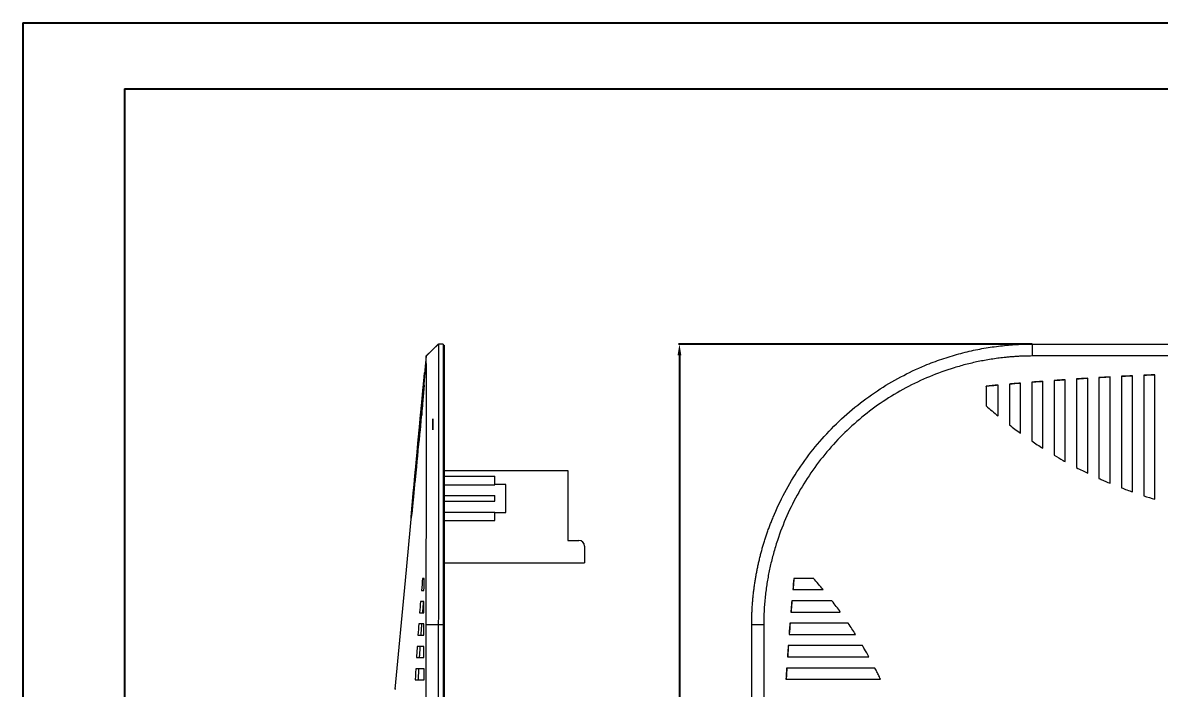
# Model space of a CAD drawing. Header units: inches. Extents: x 1848 to 4019, y 409 to 905.
# Drawn here: x 1848.1 to 2050.7, y 786.5 to 905.2 of the extents above; entities that cross this region are included whole.
import ezdxf

# ---------------------------------------------------------------- set-up
doc = ezdxf.new("R2010")
doc.units = ezdxf.units.IN
doc.styles.get("Standard").update_dxf_attribs({"font": 'txt', "bigfont": 'gbcbig.shx'})
doc.dimstyles.new('3.5', dxfattribs={"dimtxt": 3.5, "dimasz": 2, "dimexe": 0.18, "dimexo": 0.0625, "dimgap": 0.25, "dimtad": 0, "dimzin": 12, "dimdsep": 46, "dimtxsty": 'Standard', "dimcen": 1, "dimclrd": 3, "dimclre": 3, "dimadec": 0, "dimazin": 0, "dimtfac": 1, "dimtofl": 0, "dimtmove": 0, "dimatfit": 3, "dimfxl": 0, "dimtolj": 1, "dimtzin": 0, "dimarcsym": 0})

# ---------------------------------------------------------------- blocks, each defined once
blk = doc.blocks.new('*D114')
at = {"color": 3, "lineweight": -2, "transparency": 16777216}
for p, q in [((2027.86, 847.98), (1964.87, 847.98)), ((1965.05, 845.98), (1965.05, 759.9)), ((1965.05, 660.48), (1965.05, 746.57)), ((2027.86, 658.48), (1964.87, 658.48))]:
    blk.add_line(p, q, dxfattribs=at)
at = {"color": 3, "transparency": 16777216}
for points in [[(1964.72, 845.98), (1965.39, 845.98), (1965.05, 847.98)], [(1964.72, 660.48), (1965.39, 660.48), (1965.05, 658.48)]]:
    blk.add_solid(points, dxfattribs=at)
at = {"layer": 'Defpoints', "color": 0, "transparency": 16777216}
for p in [(1965.05, 847.98), (2027.93, 847.98), (2027.93, 658.48)]:
    blk.add_point(p, dxfattribs=at)
at = {"color": 0, "transparency": 16777216, "insert": (1965.05, 753.23), "char_height": 3.5, "attachment_point": 5, "rotation": 90}
blk.add_mtext('\\A1;189.5', dxfattribs=at)

msp = doc.modelspace()

# ---------------------------------------------------------------- linework, layer by layer
for p, q in [((1848.102, 905.229), (2548.785, 905.229)), ((1848.102, 905.229), (1848.102, 409.797)), ((1866.233, 893.433), (2536.989, 893.433)), ((1866.233, 893.433), (1866.233, 421.593))]:
    msp.add_line(p, q)
at = {"color": 7, "linetype": 'Continuous', "lineweight": 15}
for p, q in [((1922.952, 847.982), (1922.123, 847.982)), ((1922.952, 847.982), (1922.952, 797.982)), ((1922.952, 847.782), (1923.152, 847.782)), ((1923.152, 847.782), (1923.152, 797.982)), ((2027.92, 845.857), (2027.925, 847.982)), ((1919.951, 845.857), (1919.532, 841.417)), ((1919.666, 842.755), (1917.265, 816.988)), ((1917.279, 817.084), (1919.667, 842.755)), ((1919.686, 842.938), (1917.316, 817.294)), ((1917.341, 817.496), (1919.684, 842.909)), ((1919.681, 842.874), (1917.37, 817.748)), ((1917.543, 820.329), (1919.542, 841.495)), ((1919.541, 841.495), (1917.601, 820.953)), ((1917.665, 821.636), (1919.541, 841.495)), ((1917.712, 820.994), (1919.535, 841.19)), ((1919.54, 841.495), (1917.735, 822.377)), ((1917.853, 822.426), (1919.538, 841.189)), ((1918.015, 824.103), (1919.54, 841.189)), ((1919.611, 842.239), (1919.567, 841.771)), ((1919.567, 841.492), (1919.614, 842.012)), ((1919.59, 842.019), (1919.62, 842.338)), ((1919.59, 841.769), (1919.631, 842.232)), ((1919.629, 842.43), (1919.591, 842.019)), ((1919.61, 842.017), (1919.647, 842.425)), ((2045.748, 821.636), (2045.748, 842.338)), ((2019.686, 840.442), (2019.675, 840.482)), ((1919.212, 838.028), (1918.891, 834.621)), ((1918.57, 831.229), (1918.249, 827.822)), ((1923.152, 825.482), (1945.152, 825.482)), ((1945.152, 825.482), (1945.152, 812.982)), ((1923.152, 824.432), (1932.152, 824.432)), ((1923.152, 822.932), (1932.152, 822.932)), ((1932.152, 822.932), (1932.152, 824.432)), ((1934.152, 822.982), (1932.152, 822.982)), ((1934.152, 817.982), (1934.152, 822.982)), ((1923.152, 820.982), (1932.152, 820.982)), ((1932.152, 819.982), (1932.152, 820.982)), ((1923.152, 819.982), (1932.152, 819.982)), ((1917.267, 816.988), (1917.27, 816.989)), ((1923.152, 818.033), (1932.152, 818.033)), ((1923.152, 816.533), (1932.152, 816.533)), ((1932.152, 816.533), (1932.152, 818.033)), ((1932.152, 817.982), (1934.152, 817.982)), ((1945.152, 812.982), (1947.152, 812.982)), ((1948.152, 811.982), (1948.152, 808.982)), ((1923.152, 808.982), (1948.152, 808.982)), ((1985.465, 806.223), (1985.425, 806.232)), ((1922.112, 797.982), (1919.953, 797.987)), ((1922.952, 797.982), (1922.112, 797.982)), ((1922.952, 797.982), (1922.952, 708.482)), ((1922.952, 797.982), (1923.152, 797.982)), ((1923.152, 797.982), (1923.152, 708.482)), ((1980.06, 797.986), (1977.925, 797.982))]:
    msp.add_line(p, q, dxfattribs=at)
at = {"color": 7, "linetype": 'Continuous', "lineweight": 15, "flags": 128}
for points in [[(1922.111, 847.982), (1921.031, 846.921), (1919.952, 845.86)], [(1919.962, 845.847), (1921.043, 846.915), (1922.123, 847.982)], [(1917.928, 824.426), (1916.178, 805.887), (1914.347, 786.485)], [(1919.584, 806.225), (1919.554, 806.226), (1919.305, 806.232)]]:
    msp.add_lwpolyline(points, dxfattribs=at)
at = {"color": 7, "linetype": 'Continuous', "lineweight": 15}
msp.add_arc((1947.152, 811.982), 1, 0, 90, dxfattribs=at)
for points, knots in [([(1922.123, 847.982), (1922.123, 847.981), (1922.124, 847.979), (1922.125, 847.963), (1922.126, 847.937), (1922.127, 847.9), (1922.129, 847.852), (1922.13, 847.793), (1922.131, 847.723), (1922.132, 847.642), (1922.133, 847.549), (1922.134, 847.446), (1922.134, 847.331), (1922.135, 847.204), (1922.136, 847.066), (1922.137, 846.916), (1922.138, 846.754), (1922.139, 846.581), (1922.14, 846.395), (1922.14, 846.198), (1922.141, 845.988), (1922.142, 845.766), (1922.142, 845.532), (1922.143, 845.286), (1922.144, 845.028), (1922.144, 844.757), (1922.145, 844.474), (1922.146, 843.667), (1922.149, 842.163), (1922.151, 839.648), (1922.152, 836.72), (1922.152, 833.38), (1922.151, 829.677), (1922.149, 825.682), (1922.146, 821.511), (1922.143, 818.125), (1922.141, 815.654), (1922.139, 814.14), (1922.137, 812.628), (1922.135, 811.119), (1922.133, 809.616), (1922.131, 808.12), (1922.129, 806.633), (1922.126, 805.156), (1922.124, 803.692), (1922.121, 802.242), (1922.118, 800.807), (1922.115, 799.389), (1922.113, 798.449), (1922.112, 797.982)], [0, 0, 0, 0, 0.0092012, 0.0184356, 0.0277033, 0.0370043, 0.0463386, 0.0557062, 0.0651071, 0.0745412, 0.0840087, 0.0935094, 0.1030434, 0.1126106, 0.1222112, 0.131845, 0.1415122, 0.1512126, 0.1609463, 0.1707133, 0.1805135, 0.1903471, 0.2002139, 0.210114, 0.2200474, 0.2300141, 0.240014, 0.2500473, 0.3120637, 0.3743573, 0.4369281, 0.499776, 0.5642295, 0.6273167, 0.6890378, 0.7493924, 0.770111, 0.7905895, 0.8108277, 0.8308258, 0.8505837, 0.8701014, 0.8893789, 0.9084162, 0.9272133, 0.9457703, 0.964087, 0.9821636, 1, 1, 1, 1]), ([(1977.925, 797.982), (1977.926, 798.223), (1977.928, 798.706), (1977.945, 799.431), (1977.971, 800.158), (1978.008, 800.887), (1978.056, 801.619), (1978.115, 802.352), (1978.185, 803.087), (1978.266, 803.823), (1978.358, 804.561), (1978.462, 805.3), (1978.577, 806.039), (1978.703, 806.78), (1978.842, 807.521), (1978.992, 808.263), (1979.153, 809.004), (1979.327, 809.746), (1979.512, 810.488), (1979.71, 811.229), (1979.919, 811.969), (1980.141, 812.709), (1980.375, 813.447), (1980.621, 814.185), (1980.88, 814.921), (1981.15, 815.655), (1981.434, 816.388), (1982.24, 818.378), (1983.745, 821.563), (1986.26, 825.767), (1989.187, 829.723), (1992.528, 833.414), (1996.231, 836.762), (2000.226, 839.705), (2004.397, 842.187), (2007.782, 843.785), (2010.254, 844.765), (2011.767, 845.308), (2013.279, 845.798), (2014.788, 846.234), (2016.292, 846.618), (2017.788, 846.952), (2019.275, 847.236), (2020.751, 847.472), (2022.215, 847.662), (2023.665, 847.808), (2025.1, 847.909), (2026.518, 847.971), (2027.458, 847.978), (2027.925, 847.982)], [0, 0, 0, 0, 0.0092012, 0.0184356, 0.0277033, 0.0370043, 0.0463386, 0.0557062, 0.0651071, 0.0745412, 0.0840087, 0.0935094, 0.1030434, 0.1126106, 0.1222112, 0.131845, 0.1415122, 0.1512126, 0.1609463, 0.1707133, 0.1805135, 0.1903471, 0.2002139, 0.210114, 0.2200474, 0.2300141, 0.240014, 0.2500473, 0.3120637, 0.3743573, 0.4369281, 0.499776, 0.5642295, 0.6273167, 0.6890378, 0.7493924, 0.770111, 0.7905895, 0.8108277, 0.8308258, 0.8505837, 0.8701014, 0.8893789, 0.9084162, 0.9272133, 0.9457703, 0.964087, 0.9821636, 1, 1, 1, 1]), ([(2027.925, 847.982), (2028.192, 847.982), (2028.724, 847.982), (2029.79, 847.982), (2031.654, 847.982), (2035.384, 847.982), (2041.776, 847.982), (2054.562, 847.982), (2072.675, 847.982), (2095.05, 847.982), (2109.967, 847.982), (2117.425, 847.982)], [0, 0, 0, 0, 0.0089286, 0.0178572, 0.0357143, 0.0714286, 0.1428572, 0.25, 0.5, 0.75, 1, 1, 1, 1]), ([(1919.962, 845.847), (1919.959, 845.851), (1919.954, 845.858), (1919.953, 845.858), (1919.953, 845.857)], [0, 0, 0, 0, 0.5699979, 1, 1, 1, 1]), ([(1919.953, 797.987), (1919.953, 798.203), (1919.954, 798.638), (1919.955, 799.294), (1919.957, 799.959), (1919.958, 800.633), (1919.959, 801.315), (1919.961, 802.006), (1919.963, 803.259), (1919.966, 805.052), (1919.969, 807.352), (1919.973, 809.645), (1919.976, 812.662), (1919.98, 816.363), (1919.984, 820.606), (1919.987, 824.635), (1919.988, 828.406), (1919.989, 831.881), (1919.989, 835.036), (1919.988, 837.835), (1919.986, 840.248), (1919.983, 842.259), (1919.98, 843.59), (1919.977, 844.426), (1919.975, 844.935), (1919.972, 845.335), (1919.97, 845.58), (1919.967, 845.719), (1919.966, 845.793), (1919.964, 845.838), (1919.963, 845.844), (1919.962, 845.847)], [0, 0, 0, 0, 0.0086151, 0.0173531, 0.0262128, 0.0351933, 0.0442937, 0.0535133, 0.0628513, 0.0945691, 0.1256115, 0.1560772, 0.1884045, 0.2506426, 0.3128975, 0.3756695, 0.4380757, 0.5002403, 0.5627627, 0.6254506, 0.6876495, 0.7499459, 0.812746, 0.8449175, 0.8751225, 0.9055096, 0.9373384, 0.9536752, 0.9695687, 0.9850126, 1, 1, 1, 1]), ([(2027.92, 845.857), (2027.704, 845.856), (2027.27, 845.853), (2026.613, 845.838), (2025.948, 845.814), (2025.274, 845.78), (2024.592, 845.736), (2023.902, 845.681), (2022.648, 845.564), (2020.856, 845.338), (2018.556, 844.932), (2016.263, 844.413), (2013.246, 843.573), (2009.544, 842.239), (2005.302, 840.224), (2001.272, 837.802), (1997.501, 834.998), (1994.027, 831.844), (1990.872, 828.36), (1988.073, 824.583), (1985.659, 820.556), (1983.649, 816.31), (1982.317, 812.596), (1981.481, 809.574), (1980.972, 807.306), (1980.572, 805.026), (1980.328, 803.073), (1980.188, 801.475), (1980.115, 800.283), (1980.07, 799.123), (1980.063, 798.361), (1980.06, 797.986)], [0, 0, 0, 0, 0.0086151, 0.0173531, 0.0262128, 0.0351933, 0.0442937, 0.0535133, 0.0628513, 0.0945691, 0.1256115, 0.1560772, 0.1884045, 0.2506426, 0.3128975, 0.3756695, 0.4380757, 0.5002403, 0.5627627, 0.6254506, 0.6876495, 0.7499459, 0.812746, 0.8449175, 0.8751225, 0.9055096, 0.9373384, 0.9536752, 0.9695687, 0.9850126, 1, 1, 1, 1]), ([(2117.429, 845.847), (2117.195, 845.848), (2116.728, 845.849), (2115.794, 845.849), (2114.163, 845.849), (2110.9, 845.85), (2104.374, 845.852), (2091.321, 845.854), (2072.675, 845.857), (2053.497, 845.859), (2040.178, 845.86), (2033.519, 845.861), (2030.722, 845.86), (2029.294, 845.861), (2028.493, 845.859), (2028.092, 845.858), (2027.92, 845.857)], [0, 0, 0, 0, 0.0078421, 0.0156594, 0.031283, 0.0625301, 0.1250243, 0.2500127, 0.4999892, 0.7499659, 0.8928101, 0.9463767, 0.9731601, 0.9865546, 0.9942373, 1, 1, 1, 1]), ([(1919.675, 842.876), (1919.674, 842.872), (1919.674, 842.867), (1919.672, 842.857), (1919.672, 842.851), (1919.671, 842.842), (1919.671, 842.839), (1919.67, 842.835), (1919.67, 842.834), (1919.67, 842.834)], [0.60298969, 0.60298969, 0.60298969, 0.60298969, 0.609375, 0.609375, 0.6171875, 0.6171875, 0.62109375, 0.62109375, 0.621827027, 0.621827027, 0.621827027, 0.621827027]), ([(1919.67, 842.724), (1919.671, 842.729), (1919.671, 842.734), (1919.672, 842.754), (1919.674, 842.768), (1919.675, 842.781)], [0.338692042, 0.338692042, 0.338692042, 0.338692042, 0.34375, 0.34375, 0.357768207, 0.357768207, 0.357768207, 0.357768207]), ([(1919.688, 842.981), (1919.688, 842.981), (1919.688, 842.982), (1919.688, 842.982), (1919.688, 842.982), (1919.688, 842.982), (1919.688, 842.982), (1919.688, 842.982), (1919.687, 842.982), (1919.687, 842.981)], [0.489888737, 0.489888737, 0.489888737, 0.489888737, 0.4921875, 0.4921875, 0.49609375, 0.49609375, 0.5, 0.5, 0.508862235, 0.508862235, 0.508862235, 0.508862235]), ([(1919.687, 842.959), (1919.688, 842.965), (1919.688, 842.969), (1919.688, 842.973), (1919.688, 842.973), (1919.688, 842.974)], [0.452049096, 0.452049096, 0.452049096, 0.452049096, 0.46875, 0.46875, 0.470929186, 0.470929186, 0.470929186, 0.470929186]), ([(1918.199, 826.042), (1918.428, 828.663), (1918.66, 831.283), (1919.126, 836.523), (1919.359, 839.143), (1919.594, 841.763)], [0, 0, 0, 0, 0.5, 0.5, 1, 1, 1, 1]), ([(1919.553, 841.636), (1919.551, 841.617), (1919.549, 841.598), (1919.545, 841.558), (1919.543, 841.538), (1919.541, 841.512), (1919.541, 841.507), (1919.54, 841.5), (1919.54, 841.497), (1919.539, 841.495)], [0.867297522, 0.867297522, 0.867297522, 0.867297522, 0.875, 0.875, 0.8828125, 0.8828125, 0.884765625, 0.884765625, 0.885629706, 0.885629706, 0.885629706, 0.885629706]), ([(1919.555, 841.18), (1919.556, 841.188), (1919.556, 841.196), (1919.556, 841.225), (1919.557, 841.247), (1919.558, 841.279), (1919.558, 841.29), (1919.559, 841.305), (1919.559, 841.311), (1919.56, 841.321), (1919.56, 841.326), (1919.561, 841.333), (1919.561, 841.335), (1919.561, 841.336)], [0.075381209, 0.075381209, 0.075381209, 0.075381209, 0.078125, 0.078125, 0.0859375, 0.0859375, 0.08984375, 0.08984375, 0.091796875, 0.091796875, 0.09375, 0.09375, 0.094266213, 0.094266213, 0.094266213, 0.094266213]), ([(1919.566, 840.846), (1919.564, 840.875), (1919.562, 840.904), (1919.56, 840.955), (1919.559, 840.978), (1919.558, 841.006), (1919.557, 841.011), (1919.557, 841.016)], [0.037395281, 0.037395281, 0.037395281, 0.037395281, 0.046875, 0.046875, 0.0546875, 0.0546875, 0.056435811, 0.056435811, 0.056435811, 0.056435811]), ([(1919.578, 841.899), (1919.575, 841.868), (1919.572, 841.837), (1919.568, 841.793), (1919.567, 841.782), (1919.566, 841.771)], [0.82949468, 0.82949468, 0.82949468, 0.82949468, 0.84375, 0.84375, 0.848545619, 0.848545619, 0.848545619, 0.848545619]), ([(1919.572, 841.486), (1919.572, 841.492), (1919.573, 841.498), (1919.574, 841.515), (1919.575, 841.525), (1919.576, 841.543), (1919.577, 841.549), (1919.578, 841.559), (1919.578, 841.562), (1919.578, 841.567), (1919.578, 841.569), (1919.579, 841.572), (1919.579, 841.572), (1919.579, 841.574), (1919.579, 841.574), (1919.579, 841.575), (1919.579, 841.575), (1919.579, 841.575), (1919.579, 841.576), (1919.58, 841.593), (1919.582, 841.61), (1919.583, 841.627)], [0.11456993, 0.11456993, 0.11456993, 0.11456993, 0.1171875, 0.1171875, 0.12109375, 0.12109375, 0.123046875, 0.123046875, 0.124023438, 0.124023438, 0.124511719, 0.124511719, 0.124755859, 0.124755859, 0.12487793, 0.12487793, 0.124938965, 0.124938965, 0.125, 0.125, 0.131707875, 0.131707875, 0.131707875, 0.131707875]), ([(1919.614, 842.012), (1919.614, 842.012), (1919.614, 842.013), (1919.617, 842.052), (1919.62, 842.089), (1919.623, 842.125)], [0.187135653, 0.187135653, 0.187135653, 0.187135653, 0.1875, 0.1875, 0.206028932, 0.206028932, 0.206028932, 0.206028932]), ([(1919.638, 842.515), (1919.637, 842.512), (1919.637, 842.508), (1919.635, 842.482), (1919.632, 842.458), (1919.63, 842.432), (1919.63, 842.431), (1919.629, 842.43)], [0.716381697, 0.716381697, 0.716381697, 0.716381697, 0.71875, 0.71875, 0.734375, 0.734375, 0.735044526, 0.735044526, 0.735044526, 0.735044526]), ([(1919.631, 842.232), (1919.633, 842.248), (1919.634, 842.264), (1919.636, 842.293), (1919.637, 842.306), (1919.639, 842.323), (1919.639, 842.328), (1919.639, 842.332)], [0.225271527, 0.225271527, 0.225271527, 0.225271527, 0.234375, 0.234375, 0.2421875, 0.2421875, 0.244804515, 0.244804515, 0.244804515, 0.244804515]), ([(1919.653, 842.664), (1919.652, 842.653), (1919.651, 842.643), (1919.648, 842.619), (1919.647, 842.606), (1919.646, 842.593)], [0.678844474, 0.678844474, 0.678844474, 0.678844474, 0.6875, 0.6875, 0.697633681, 0.697633681, 0.697633681, 0.697633681]), ([(1919.66, 842.588), (1919.661, 842.604), (1919.662, 842.618), (1919.664, 842.642), (1919.664, 842.651), (1919.665, 842.659)], [0.300977328, 0.300977328, 0.300977328, 0.300977328, 0.3125, 0.3125, 0.319758893, 0.319758893, 0.319758893, 0.319758893]), ([(2025.792, 841.027), (2025.75, 841.023), (2025.708, 841.02), (2025.601, 841.011), (2025.534, 841.005), (2025.198, 840.977), (2024.929, 840.954), (2024.376, 840.907), (2024.092, 840.882), (2023.807, 840.857)], [0.942206451, 0.942206451, 0.942206451, 0.942206451, 0.943359375, 0.943359375, 0.9453125, 0.9453125, 0.953125, 0.953125, 0.961288357, 0.961288357, 0.961288357, 0.961288357]), ([(2025.792, 840.983), (2025.764, 840.981), (2025.103, 840.926), (2024.441, 840.869), (2023.807, 840.814)], [0, 0, 0, 0, 0.0414976, 1, 1, 1, 1]), ([(2029.779, 841.346), (2029.732, 841.342), (2029.686, 841.339), (2029.029, 841.288), (2028.414, 841.24), (2027.792, 841.19)], [0.90491209, 0.90491209, 0.90491209, 0.90491209, 0.90625, 0.90625, 0.923703149, 0.923703149, 0.923703149, 0.923703149]), ([(2029.779, 841.3), (2029.45, 841.275), (2028.787, 841.224), (2028.125, 841.172), (2027.792, 841.145)], [0, 0, 0, 0, 0.4973089, 1, 1, 1, 1]), ([(2033.769, 841.636), (2033.492, 841.617), (2033.215, 841.598), (2032.654, 841.558), (2032.371, 841.538), (2032.016, 841.512), (2031.945, 841.507), (2031.842, 841.5), (2031.811, 841.497), (2031.779, 841.495)], [0.867297522, 0.867297522, 0.867297522, 0.867297522, 0.875, 0.875, 0.8828125, 0.8828125, 0.884765625, 0.884765625, 0.885629706, 0.885629706, 0.885629706, 0.885629706]), ([(2033.769, 841.589), (2033.438, 841.566), (2032.775, 841.52), (2032.112, 841.472), (2031.779, 841.448)], [0, 0, 0, 0, 0.4979772, 1, 1, 1, 1]), ([(2033.769, 827.048), (2033.769, 829.48), (2033.769, 831.912), (2033.769, 836.775), (2033.769, 839.206), (2033.769, 841.636)], [0, 0, 0, 0, 0.5, 0.5, 1, 1, 1, 1]), ([(2037.76, 841.899), (2037.269, 841.868), (2036.773, 841.837), (2036.106, 841.793), (2035.937, 841.782), (2035.769, 841.771)], [0.82949468, 0.82949468, 0.82949468, 0.82949468, 0.84375, 0.84375, 0.848545619, 0.848545619, 0.848545619, 0.848545619]), ([(2037.76, 841.852), (2037.43, 841.831), (2036.766, 841.789), (2036.102, 841.746), (2035.769, 841.724)], [0, 0, 0, 0, 0.4972701, 1, 1, 1, 1]), ([(2035.769, 841.771), (2035.769, 839.139), (2035.769, 836.507), (2035.769, 831.242), (2035.769, 828.609), (2035.769, 825.975)], [0, 0, 0, 0, 0.5, 0.5, 1, 1, 1, 1]), ([(2037.76, 824.979), (2037.76, 827.8), (2037.76, 830.619), (2037.76, 836.259), (2037.76, 839.079), (2037.76, 841.898)], [0, 0, 0, 0, 0.5, 0.5, 1, 1, 1, 1]), ([(2041.753, 842.086), (2041.421, 842.067), (2040.757, 842.03), (2040.093, 841.992), (2039.76, 841.972)], [0, 0, 0, 0, 0.4989277, 1, 1, 1, 1]), ([(2039.76, 842.019), (2039.76, 839.024), (2039.76, 836.028), (2039.76, 830.037), (2039.76, 827.042), (2039.76, 824.045)], [0, 0, 0, 0, 0.5, 0.5, 1, 1, 1, 1]), ([(2041.753, 823.181), (2041.753, 826.34), (2041.753, 829.498), (2041.753, 835.815), (2041.753, 838.974), (2041.753, 842.132)], [0, 0, 0, 0, 0.5, 0.5, 1, 1, 1, 1]), ([(2045.748, 842.291), (2045.416, 842.275), (2044.751, 842.243), (2044.086, 842.209), (2043.753, 842.192)], [0, 0, 0, 0, 0.4985476, 1, 1, 1, 1]), ([(2049.744, 842.515), (2049.659, 842.512), (2049.575, 842.508), (2048.934, 842.482), (2048.377, 842.458), (2047.795, 842.432), (2047.772, 842.431), (2047.748, 842.43)], [0.716381697, 0.716381697, 0.716381697, 0.716381697, 0.71875, 0.71875, 0.734375, 0.734375, 0.735044526, 0.735044526, 0.735044526, 0.735044526]), ([(2049.744, 842.468), (2049.411, 842.454), (2048.746, 842.427), (2048.08, 842.398), (2047.748, 842.383)], [0, 0, 0, 0, 0.4997152, 1, 1, 1, 1]), ([(2021.807, 840.637), (2021.455, 840.605), (2020.748, 840.541), (2020.041, 840.475), (2019.686, 840.442)], [0, 0, 0, 0, 0.4974233, 1, 1, 1, 1]), ([(2019.686, 840.442), (2019.686, 839.856), (2019.686, 838.69), (2019.687, 837.524), (2019.687, 836.943)], [0, 0, 0, 0, 0.5022945, 1, 1, 1, 1]), ([(1918.83, 832.201), (1918.855, 832.436), (1918.88, 832.673), (1918.931, 833.168), (1918.958, 833.424), (1918.985, 833.685)], [0.925482515, 0.925482515, 0.925482515, 0.925482515, 0.9375, 0.9375, 0.950090643, 0.950090643, 0.950090643, 0.950090643]), ([(1918.305, 827.119), (1918.331, 827.375), (1918.357, 827.638), (1918.396, 828.025), (1918.409, 828.145), (1918.421, 828.266)], [0.826589342, 0.826589342, 0.826589342, 0.826589342, 0.84375, 0.84375, 0.851306711, 0.851306711, 0.851306711, 0.851306711]), ([(2031.779, 828.189), (2032.323, 827.866), (2032.867, 827.553), (2033.528, 827.181), (2033.649, 827.114), (2033.769, 827.048)], [0.110139341, 0.110139341, 0.110139341, 0.110139341, 0.125, 0.125, 0.128296899, 0.128296899, 0.128296899, 0.128296899]), ([(1918.104, 825.04), (1918.107, 825.074), (1918.11, 825.106), (1918.126, 825.268), (1918.137, 825.392), (1918.154, 825.569), (1918.16, 825.627), (1918.17, 825.738), (1918.175, 825.791), (1918.186, 825.91), (1918.193, 825.976), (1918.199, 826.042)], [0.779304456, 0.779304456, 0.779304456, 0.779304456, 0.78125, 0.78125, 0.7890625, 0.7890625, 0.79296875, 0.79296875, 0.796875, 0.796875, 0.801657445, 0.801657445, 0.801657445, 0.801657445]), ([(2035.769, 825.975), (2036.116, 825.795), (2036.464, 825.619), (2037.128, 825.286), (2037.445, 825.131), (2037.76, 824.979)], [0.146651936, 0.146651936, 0.146651936, 0.146651936, 0.15625, 0.15625, 0.165018046, 0.165018046, 0.165018046, 0.165018046]), ([(1917.932, 823.234), (1917.943, 823.352), (1917.955, 823.472), (1917.982, 823.76), (1917.999, 823.93), (1918.015, 824.103)], [0.742301582, 0.742301582, 0.742301582, 0.742301582, 0.75, 0.75, 0.760640081, 0.760640081, 0.760640081, 0.760640081]), ([(2039.76, 824.045), (2039.897, 823.984), (2040.033, 823.923), (2040.699, 823.628), (2041.227, 823.401), (2041.753, 823.181)], [0.183659285, 0.183659285, 0.183659285, 0.183659285, 0.1875, 0.1875, 0.202420674, 0.202420674, 0.202420674, 0.202420674]), ([(1917.649, 820.367), (1917.668, 820.555), (1917.687, 820.749), (1917.709, 820.966), (1917.71, 820.98), (1917.712, 820.994)], [0.671175864, 0.671175864, 0.671175864, 0.671175864, 0.6875, 0.6875, 0.688648326, 0.688648326, 0.688648326, 0.688648326]), ([(1917.78, 821.681), (1917.797, 821.848), (1917.813, 822.019), (1917.838, 822.271), (1917.846, 822.348), (1917.853, 822.426)], [0.706340236, 0.706340236, 0.706340236, 0.706340236, 0.71875, 0.71875, 0.72417445, 0.72417445, 0.72417445, 0.72417445]), ([(1917.403, 818.79), (1917.394, 818.683), (1917.385, 818.581), (1917.374, 818.45), (1917.371, 818.417), (1917.368, 818.385)], [0.330653163, 0.330653163, 0.330653163, 0.330653163, 0.34375, 0.34375, 0.348225518, 0.348225518, 0.348225518, 0.348225518]), ([(1917.444, 818.409), (1917.45, 818.459), (1917.455, 818.511), (1917.47, 818.645), (1917.479, 818.729), (1917.488, 818.817)], [0.602679062, 0.602679062, 0.602679062, 0.602679062, 0.609375, 0.609375, 0.619639534, 0.619639534, 0.619639534, 0.619639534]), ([(1917.491, 819.761), (1917.489, 819.742), (1917.488, 819.723), (1917.472, 819.549), (1917.458, 819.401), (1917.445, 819.255), (1917.445, 819.252), (1917.445, 819.249)], [0.294956125, 0.294956125, 0.294956125, 0.294956125, 0.296875, 0.296875, 0.3125, 0.3125, 0.312873361, 0.312873361, 0.312873361, 0.312873361]), ([(1917.269, 817.134), (1917.268, 817.126), (1917.268, 817.119), (1917.266, 817.081), (1917.265, 817.056), (1917.264, 817.036)], [0.434278537, 0.434278537, 0.434278537, 0.434278537, 0.4375, 0.4375, 0.45124504, 0.45124504, 0.45124504, 0.45124504]), ([(1917.293, 817.482), (1917.291, 817.455), (1917.289, 817.43), (1917.284, 817.361), (1917.281, 817.32), (1917.278, 817.283)], [0.400179719, 0.400179719, 0.400179719, 0.400179719, 0.40625, 0.40625, 0.417262012, 0.417262012, 0.417262012, 0.417262012]), ([(1917.338, 818.032), (1917.333, 817.973), (1917.328, 817.917), (1917.32, 817.817), (1917.316, 817.773), (1917.313, 817.731)], [0.365644615, 0.365644615, 0.365644615, 0.365644615, 0.375, 0.375, 0.382963018, 0.382963018, 0.382963018, 0.382963018]), ([(1917.316, 817.294), (1917.321, 817.334), (1917.327, 817.379), (1917.335, 817.449), (1917.338, 817.472), (1917.341, 817.496)], [0.535357913, 0.535357913, 0.535357913, 0.535357913, 0.546875, 0.546875, 0.552128343, 0.552128343, 0.552128343, 0.552128343]), ([(1985.465, 806.223), (1985.433, 805.889), (1985.371, 805.226), (1985.311, 804.563), (1985.281, 804.232)], [0, 0, 0, 0, 0.5022588, 1, 1, 1, 1]), ([(1988.964, 806.221), (1988.384, 806.221), (1987.218, 806.222), (1986.052, 806.222), (1985.465, 806.223)], [0, 0, 0, 0, 0.4966664, 1, 1, 1, 1]), ([(1985.061, 802.232), (1985.032, 801.9), (1985.004, 801.569), (1984.952, 800.968), (1984.929, 800.697), (1984.902, 800.367), (1984.896, 800.306), (1984.891, 800.246)], [0.037395281, 0.037395281, 0.037395281, 0.037395281, 0.046875, 0.046875, 0.0546875, 0.0546875, 0.056435811, 0.056435811, 0.056435811, 0.056435811]), ([(1985.103, 802.232), (1985.074, 801.9), (1985.017, 801.238), (1984.962, 800.576), (1984.934, 800.246)], [0, 0, 0, 0, 0.50204, 1, 1, 1, 1]), ([(1993.706, 800.246), (1993.472, 800.57), (1993.234, 800.894), (1992.74, 801.556), (1992.483, 801.894), (1992.222, 802.232)], [0.925482515, 0.925482515, 0.925482515, 0.925482515, 0.9375, 0.9375, 0.950090643, 0.950090643, 0.950090643, 0.950090643]), ([(1919.44, 802.101), (1919.425, 801.931), (1919.397, 801.594), (1919.356, 801.085), (1919.316, 800.593), (1919.29, 800.269), (1919.278, 800.116)], [0, 0, 0, 0, 0.2583285, 0.5152863, 0.7709013, 1, 1, 1, 1]), ([(1919.531, 800.116), (1919.532, 800.158), (1919.532, 800.2), (1919.532, 800.306), (1919.532, 800.373), (1919.534, 800.709), (1919.535, 800.979), (1919.539, 801.532), (1919.54, 801.816), (1919.542, 802.101)], [0.942206451, 0.942206451, 0.942206451, 0.942206451, 0.943359375, 0.943359375, 0.9453125, 0.9453125, 0.953125, 0.953125, 0.961288357, 0.961288357, 0.961288357, 0.961288357]), ([(1984.727, 798.246), (1984.72, 798.149), (1984.712, 798.052), (1984.682, 797.68), (1984.661, 797.405), (1984.628, 796.995), (1984.618, 796.858), (1984.602, 796.653), (1984.597, 796.585), (1984.586, 796.449), (1984.581, 796.382), (1984.574, 796.294), (1984.573, 796.276), (1984.571, 796.258)], [0.075381209, 0.075381209, 0.075381209, 0.075381209, 0.078125, 0.078125, 0.0859375, 0.0859375, 0.08984375, 0.08984375, 0.091796875, 0.091796875, 0.09375, 0.09375, 0.094266213, 0.094266213, 0.094266213, 0.094266213]), ([(1984.771, 798.246), (1984.72, 797.601), (1984.667, 796.939), (1984.617, 796.276), (1984.615, 796.258)], [0, 0, 0, 0, 0.9730582, 1, 1, 1, 1]), ([(1919.124, 798.116), (1919.108, 797.895), (1919.075, 797.455), (1919.027, 796.793), (1918.996, 796.349), (1918.981, 796.128)], [0, 0, 0, 0, 0.3355915, 0.6688988, 1, 1, 1, 1]), ([(1919.529, 796.128), (1919.529, 796.175), (1919.529, 796.222), (1919.527, 796.878), (1919.527, 797.494), (1919.527, 798.116)], [0.90491209, 0.90491209, 0.90491209, 0.90491209, 0.90625, 0.90625, 0.923703149, 0.923703149, 0.923703149, 0.923703149]), ([(1919.962, 708.479), (1919.962, 708.713), (1919.962, 709.18), (1919.962, 710.113), (1919.961, 711.745), (1919.96, 715.008), (1919.959, 721.534), (1919.957, 734.586), (1919.954, 753.232), (1919.952, 772.411), (1919.952, 785.729), (1919.951, 792.388), (1919.952, 795.185), (1919.951, 796.613), (1919.952, 797.414), (1919.952, 797.815), (1919.953, 797.987)], [0, 0, 0, 0, 0.00784207, 0.01565941, 0.03128298, 0.06253009, 0.12502431, 0.25001267, 0.49998923, 0.74996591, 0.89281006, 0.94637674, 0.97316012, 0.98655456, 0.99423731, 1, 1, 1, 1]), ([(1922.112, 797.982), (1922.112, 797.716), (1922.111, 797.183), (1922.111, 796.118), (1922.111, 794.253), (1922.111, 790.524), (1922.111, 784.131), (1922.112, 771.345), (1922.114, 753.232), (1922.117, 730.857), (1922.121, 715.941), (1922.123, 708.482)], [0, 0, 0, 0, 0.0089286, 0.0178572, 0.0357143, 0.0714286, 0.1428572, 0.25, 0.5, 0.75, 1, 1, 1, 1]), ([(1977.925, 708.482), (1977.925, 708.749), (1977.925, 709.281), (1977.925, 710.347), (1977.925, 712.211), (1977.925, 715.941), (1977.925, 722.333), (1977.925, 735.119), (1977.925, 753.232), (1977.925, 775.607), (1977.925, 790.524), (1977.925, 797.982)], [0, 0, 0, 0, 0.0089286, 0.0178572, 0.0357143, 0.0714286, 0.1428572, 0.25, 0.5, 0.75, 1, 1, 1, 1]), ([(1980.06, 797.986), (1980.06, 797.752), (1980.059, 797.285), (1980.058, 796.351), (1980.058, 794.72), (1980.057, 791.457), (1980.056, 784.931), (1980.053, 771.878), (1980.05, 753.233), (1980.048, 734.054), (1980.048, 720.735), (1980.047, 714.076), (1980.048, 711.279), (1980.047, 709.851), (1980.049, 709.05), (1980.05, 708.649), (1980.05, 708.477)], [0, 0, 0, 0, 0.00784207, 0.01565941, 0.03128298, 0.06253009, 0.12502431, 0.25001267, 0.49998923, 0.74996591, 0.89281006, 0.94637674, 0.97316012, 0.98655456, 0.99423731, 1, 1, 1, 1]), ([(1918.346, 794.128), (1918.31, 793.584), (1918.276, 793.041), (1918.235, 792.379), (1918.227, 792.259), (1918.22, 792.139)], [0.110139341, 0.110139341, 0.110139341, 0.110139341, 0.125, 0.125, 0.128296899, 0.128296899, 0.128296899, 0.128296899]), ([(1918.845, 794.128), (1918.83, 793.907), (1918.802, 793.466), (1918.759, 792.803), (1918.732, 792.36), (1918.719, 792.139)], [0, 0, 0, 0, 0.3358472, 0.669146, 1, 1, 1, 1]), ([(1919.553, 792.139), (1919.551, 792.415), (1919.549, 792.693), (1919.545, 793.253), (1919.543, 793.536), (1919.541, 793.892), (1919.541, 793.963), (1919.54, 794.065), (1919.54, 794.097), (1919.539, 794.128)], [0.867297522, 0.867297522, 0.867297522, 0.867297522, 0.875, 0.875, 0.8828125, 0.8828125, 0.884765625, 0.884765625, 0.885629706, 0.885629706, 0.885629706, 0.885629706]), ([(1984.422, 794.258), (1984.416, 794.178), (1984.41, 794.092), (1984.393, 793.862), (1984.382, 793.711), (1984.364, 793.462), (1984.358, 793.375), (1984.348, 793.24), (1984.345, 793.194), (1984.34, 793.124), (1984.338, 793.1), (1984.336, 793.065), (1984.335, 793.053), (1984.334, 793.035), (1984.333, 793.028), (1984.333, 793.019), (1984.332, 793.016), (1984.332, 793.01), (1984.332, 793.006), (1984.314, 792.758), (1984.297, 792.513), (1984.28, 792.267)], [0.11456993, 0.11456993, 0.11456993, 0.11456993, 0.1171875, 0.1171875, 0.12109375, 0.12109375, 0.123046875, 0.123046875, 0.124023438, 0.124023438, 0.124511719, 0.124511719, 0.124755859, 0.124755859, 0.12487793, 0.12487793, 0.124938965, 0.124938965, 0.125, 0.125, 0.131707875, 0.131707875, 0.131707875, 0.131707875]), ([(1984.466, 794.258), (1984.436, 793.84), (1984.388, 793.176), (1984.342, 792.513), (1984.324, 792.267)], [0, 0, 0, 0, 0.6300189, 1, 1, 1, 1]), ([(1998.788, 792.267), (1998.532, 792.727), (1998.27, 793.187), (1997.882, 793.851), (1997.763, 794.055), (1997.642, 794.258)], [0.826589342, 0.826589342, 0.826589342, 0.826589342, 0.84375, 0.84375, 0.851306711, 0.851306711, 0.851306711, 0.851306711]), ([(1918.22, 792.139), (1918.43, 792.139), (1918.646, 792.139), (1919.092, 792.139), (1919.323, 792.139), (1919.553, 792.139)], [0, 0, 0, 0, 0.5, 0.5, 1, 1, 1, 1]), ([(1918.103, 790.139), (1918.083, 789.791), (1918.064, 789.443), (1918.028, 788.779), (1918.012, 788.463), (1917.996, 788.148)], [0.146651936, 0.146651936, 0.146651936, 0.146651936, 0.15625, 0.15625, 0.165018046, 0.165018046, 0.165018046, 0.165018046]), ([(1919.566, 790.139), (1919.317, 790.139), (1919.067, 790.139), (1918.573, 790.139), (1918.334, 790.139), (1918.103, 790.139)], [0, 0, 0, 0, 0.5, 0.5, 1, 1, 1, 1]), ([(1918.601, 790.139), (1918.591, 789.953), (1918.57, 789.582), (1918.542, 789.063), (1918.516, 788.586), (1918.501, 788.293), (1918.494, 788.148)], [0, 0, 0, 0, 0.2817778, 0.5621558, 0.7817145, 1, 1, 1, 1]), ([(1919.578, 788.148), (1919.575, 788.639), (1919.572, 789.134), (1919.568, 789.802), (1919.567, 789.97), (1919.566, 790.139)], [0.82949468, 0.82949468, 0.82949468, 0.82949468, 0.84375, 0.84375, 0.848545619, 0.848545619, 0.848545619, 0.848545619]), ([(1984.189, 790.267), (1984.167, 789.935), (1984.124, 789.271), (1984.082, 788.606), (1984.062, 788.275)], [0, 0, 0, 0, 0.5013413, 1, 1, 1, 1]), ([(1999.865, 790.267), (1997.245, 790.267), (1994.625, 790.267), (1989.384, 790.267), (1986.765, 790.267), (1984.145, 790.267)], [0, 0, 0, 0, 0.5, 0.5, 1, 1, 1, 1]), ([(2000.867, 788.275), (2000.834, 788.343), (2000.801, 788.411), (2000.639, 788.743), (2000.515, 788.993), (2000.338, 789.345), (2000.281, 789.458), (2000.169, 789.677), (2000.116, 789.781), (1999.997, 790.012), (1999.931, 790.14), (1999.865, 790.267)], [0.779304456, 0.779304456, 0.779304456, 0.779304456, 0.78125, 0.78125, 0.7890625, 0.7890625, 0.79296875, 0.79296875, 0.796875, 0.796875, 0.801657445, 0.801657445, 0.801657445, 0.801657445]), ([(1917.996, 788.148), (1918.248, 788.148), (1918.513, 788.148), (1919.045, 788.148), (1919.312, 788.148), (1919.578, 788.148)], [0, 0, 0, 0, 0.5, 0.5, 1, 1, 1, 1]), ([(1914.524, 786.482), (1914.466, 786.482), (1914.366, 786.482), (1914.372, 786.482), (1914.374, 786.482)], [0, 0, 0, 0, 0.5841133, 1, 1, 1, 1])]:
    msp.add_open_spline(points, degree=3, knots=knots, dxfattribs=at)
for points in [[(1917.264, 817.036), (1918.075, 825.682), (1918.881, 834.328), (1919.686, 842.975)], [(1919.684, 842.96), (1918.882, 834.351), (1918.078, 825.743), (1917.269, 817.134)], [(1917.278, 817.283), (1918.084, 825.834), (1918.884, 834.387), (1919.682, 842.939)], [(1919.688, 842.974), (1918.887, 834.329), (1918.085, 825.685), (1917.281, 817.041)], [(1919.678, 842.911), (1918.887, 834.434), (1918.092, 825.958), (1917.293, 817.482)], [(1917.296, 817.142), (1918.094, 825.748), (1918.891, 834.353), (1919.687, 842.959)], [(1917.313, 817.731), (1918.104, 826.112), (1918.891, 834.494), (1919.675, 842.876)], [(1919.67, 842.834), (1918.896, 834.566), (1918.119, 826.299), (1917.338, 818.032)], [(1917.368, 818.385), (1918.137, 826.517), (1918.903, 834.651), (1919.665, 842.784)], [(1919.659, 842.727), (1918.91, 834.748), (1918.159, 826.769), (1917.403, 818.79)], [(1917.405, 818.052), (1918.161, 826.312), (1918.919, 834.571), (1919.678, 842.831)], [(1919.675, 842.781), (1918.929, 834.657), (1918.185, 826.533), (1917.444, 818.409)], [(1919.665, 842.784), (1919.663, 842.766), (1919.661, 842.748), (1919.659, 842.727)], [(1919.682, 842.939), (1919.681, 842.931), (1919.68, 842.922), (1919.678, 842.911)], [(1919.678, 842.831), (1919.679, 842.846), (1919.681, 842.86), (1919.681, 842.874)], [(1919.686, 842.975), (1919.685, 842.971), (1919.685, 842.966), (1919.684, 842.96)], [(1919.684, 842.909), (1919.685, 842.92), (1919.685, 842.929), (1919.686, 842.938)], [(1917.445, 819.249), (1918.184, 827.053), (1918.92, 834.858), (1919.653, 842.664)], [(1917.488, 818.817), (1918.212, 826.786), (1918.941, 834.755), (1919.67, 842.724)], [(1919.646, 842.593), (1918.93, 834.982), (1918.212, 827.371), (1917.491, 819.761)], [(1919.665, 842.659), (1918.953, 834.866), (1918.243, 827.073), (1917.537, 819.279)], [(1917.59, 819.795), (1918.276, 827.393), (1918.967, 834.991), (1919.66, 842.588)], [(1919.653, 842.51), (1918.982, 835.129), (1918.312, 827.748), (1917.649, 820.367)], [(1919.639, 842.332), (1919.016, 835.449), (1918.394, 828.565), (1917.78, 821.681)], [(1919.623, 842.125), (1919.055, 835.829), (1918.49, 829.532), (1917.932, 823.234)], [(1919.604, 841.89), (1919.1, 836.274), (1918.599, 830.658), (1918.104, 825.04)], [(1919.583, 841.627), (1919.151, 836.792), (1918.719, 831.956), (1918.305, 827.119)], [(1918.421, 828.265), (1918.792, 832.673), (1919.18, 837.08), (1919.572, 841.486)], [(1919.561, 841.336), (1919.213, 837.39), (1918.874, 833.443), (1918.548, 829.496)], [(1918.684, 830.801), (1918.966, 834.261), (1919.257, 837.721), (1919.555, 841.18)], [(1919.557, 841.016), (1919.309, 838.078), (1919.066, 835.14), (1918.83, 832.201)], [(1918.985, 833.685), (1919.174, 836.072), (1919.368, 838.459), (1919.566, 840.846)], [(1919.6, 842.132), (1919.597, 842.096), (1919.593, 842.058), (1919.589, 842.019)], [(1919.594, 841.763), (1919.597, 841.807), (1919.601, 841.849), (1919.604, 841.89)], [(1919.62, 842.338), (1919.617, 842.306), (1919.614, 842.273), (1919.611, 842.239)], [(1919.647, 842.425), (1919.649, 842.454), (1919.651, 842.483), (1919.653, 842.51)], [(2023.807, 840.857), (2023.807, 838.433), (2023.807, 836.009), (2023.807, 833.584)], [(2025.792, 832.107), (2025.792, 835.081), (2025.792, 838.054), (2025.792, 841.027)], [(2027.792, 841.19), (2027.792, 837.699), (2027.792, 834.206), (2027.792, 830.713)], [(2029.779, 829.413), (2029.779, 833.392), (2029.779, 837.37), (2029.779, 841.346)], [(2031.779, 841.495), (2031.779, 837.061), (2031.779, 832.626), (2031.779, 828.189)], [(2041.753, 842.132), (2041.091, 842.096), (2040.427, 842.058), (2039.76, 842.019)], [(2045.748, 842.338), (2045.087, 842.306), (2044.422, 842.273), (2043.753, 842.239)], [(2043.753, 842.239), (2043.753, 835.618), (2043.753, 828.998), (2043.753, 822.377)], [(2047.748, 842.43), (2047.748, 835.271), (2047.748, 828.112), (2047.748, 820.953)], [(2049.744, 820.329), (2049.744, 827.724), (2049.744, 835.12), (2049.744, 842.515)], [(1919.58, 840.668), (1919.435, 838.872), (1919.292, 837.076), (1919.151, 835.279)], [(1919.327, 836.982), (1919.416, 838.133), (1919.508, 839.3), (1919.601, 840.482)], [(1919.601, 840.482), (1919.593, 840.546), (1919.586, 840.608), (1919.58, 840.668)], [(2021.807, 840.68), (2021.103, 840.616), (2020.393, 840.55), (2019.675, 840.482)], [(2019.675, 840.482), (2019.675, 839.305), (2019.675, 838.138), (2019.675, 836.982)], [(2021.807, 835.171), (2021.807, 837.008), (2021.807, 838.844), (2021.807, 840.68)], [(1919.151, 835.279), (1919.208, 835.83), (1919.267, 836.397), (1919.327, 836.982)], [(2019.675, 836.982), (2020.384, 836.359), (2021.094, 835.755), (2021.807, 835.171)], [(1921.152, 832.713), (1921.152, 833.39), (1921.152, 834.049), (1921.152, 834.691)], [(1921.152, 834.691), (1921.152, 834.051), (1921.152, 833.392), (1921.152, 832.713)], [(2023.807, 833.584), (2024.468, 833.076), (2025.13, 832.584), (2025.792, 832.107)], [(1918.548, 829.496), (1918.591, 829.917), (1918.637, 830.351), (1918.684, 830.801)], [(2027.792, 830.713), (2028.454, 830.265), (2029.117, 829.832), (2029.779, 829.413)], [(1917.601, 820.953), (1917.581, 820.737), (1917.562, 820.529), (1917.543, 820.329)], [(1917.735, 822.377), (1917.711, 822.121), (1917.688, 821.875), (1917.665, 821.636)], [(2043.753, 822.377), (2044.414, 822.121), (2045.079, 821.875), (2045.748, 821.636)], [(2047.748, 820.953), (2048.409, 820.737), (2049.074, 820.529), (2049.744, 820.329)], [(1917.537, 819.279), (1917.554, 819.442), (1917.572, 819.614), (1917.59, 819.795)], [(1917.281, 817.041), (1917.285, 817.066), (1917.29, 817.1), (1917.296, 817.142)], [(1917.37, 817.748), (1917.381, 817.841), (1917.393, 817.943), (1917.405, 818.053)], [(1919.305, 806.232), (1919.239, 805.524), (1919.175, 804.813), (1919.112, 804.101)], [(1919.585, 806.232), (1919.489, 806.232), (1919.396, 806.232), (1919.305, 806.232)], [(1919.56, 804.101), (1919.567, 804.804), (1919.575, 805.514), (1919.585, 806.232)], [(1985.425, 806.232), (1985.362, 805.56), (1985.3, 804.893), (1985.24, 804.232)], [(1988.925, 806.232), (1987.774, 806.232), (1986.607, 806.232), (1985.425, 806.232)], [(1990.628, 804.232), (1990.078, 804.901), (1989.51, 805.567), (1988.925, 806.232)], [(1919.112, 804.101), (1919.258, 804.101), (1919.407, 804.101), (1919.56, 804.101)], [(1992.222, 802.232), (1989.835, 802.232), (1987.448, 802.232), (1985.061, 802.232)], [(1985.24, 804.232), (1987.036, 804.232), (1988.832, 804.232), (1990.628, 804.232)], [(1918.94, 802.101), (1918.885, 801.44), (1918.831, 800.778), (1918.779, 800.116)], [(1919.542, 802.101), (1919.336, 802.101), (1919.135, 802.101), (1918.94, 802.101)], [(1984.891, 800.246), (1987.829, 800.246), (1990.767, 800.246), (1993.706, 800.246)], [(1918.779, 800.116), (1919.02, 800.116), (1919.271, 800.116), (1919.531, 800.116)], [(1995.107, 798.246), (1991.646, 798.246), (1988.187, 798.246), (1984.727, 798.246)], [(1996.412, 796.258), (1995.991, 796.921), (1995.556, 797.583), (1995.107, 798.246)], [(1918.625, 798.116), (1918.576, 797.453), (1918.528, 796.79), (1918.482, 796.128)], [(1919.527, 798.116), (1919.214, 798.116), (1918.913, 798.116), (1918.625, 798.116)], [(1984.571, 796.258), (1988.517, 796.258), (1992.464, 796.258), (1996.412, 796.258)], [(1919.539, 794.128), (1919.121, 794.128), (1918.722, 794.128), (1918.346, 794.128)], [(1918.482, 796.128), (1918.814, 796.128), (1919.163, 796.128), (1919.529, 796.128)], [(1997.642, 794.258), (1993.234, 794.258), (1988.828, 794.258), (1984.422, 794.258)], [(1984.28, 792.267), (1989.116, 792.267), (1993.951, 792.267), (1998.788, 792.267)], [(1984.145, 790.267), (1984.101, 789.6), (1984.058, 788.936), (1984.017, 788.275)], [(1984.017, 788.275), (1989.633, 788.275), (1995.25, 788.275), (2000.867, 788.275)]]:
    msp.add_open_spline(points, degree=3, dxfattribs=at)

# ---------------------------------------------------------------- dimensions: what is measured, and where the dimension line sits
dim = msp.add_linear_dim(base=(1965.055, 847.982), p1=(2027.925, 658.482), p2=(2027.925, 847.982), angle=90, dimstyle='3.5')
dim.commit()
dim.dimension.update_dxf_attribs({"geometry": '*D114', "text_midpoint": (1965.055, 753.232)})

doc.saveas('drawing.dxf')
